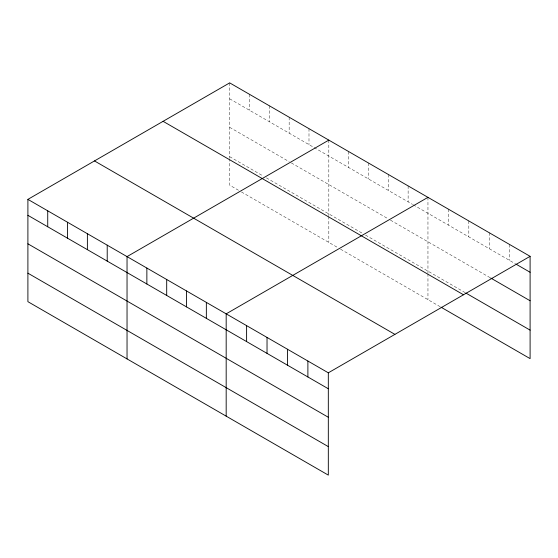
<?xml version="1.0" encoding="UTF-8"?>
<svg xmlns="http://www.w3.org/2000/svg" width="558" height="558" viewBox="0 0 558 558"><rect width="100%" height="100%" fill="white"/><g stroke="black" fill="none" stroke-linecap="round" stroke-linejoin="round"><path stroke-width="0.42" stroke-dasharray="2.79 2.09" d="M229.68 98.822L313.401 147.159M314.133 147.577L412.536 204.395M413.269 204.814L515.508 263.843M229.68 127.322L289.163 161.66M291.367 162.936L388.305 218.896M390.502 220.173L490.705 278.017M229.68 156.679L263.46 176.182M266.396 177.876L362.602 233.418M365.539 235.113L465.17 292.636M238.496 190.264L229.68 185.179L229.68 159.197M241.433 191.959L337.632 247.501M340.568 249.203L440.36 306.816M509.67 244.53L509.67 260.474M489.24 232.735L489.24 248.68M468.818 220.94L468.818 236.885M448.388 209.145L448.388 225.09M427.958 197.351L427.958 272.834M427.958 273.671L427.958 299.653M408.128 185.905L408.128 201.85M388.305 174.459L388.305 190.404M368.475 163.013L368.475 178.951M348.645 151.56L348.645 167.505M328.822 140.114L328.822 215.597M328.822 216.434L328.822 242.416M308.993 128.668L308.993 144.613M289.163 117.222L289.163 133.167M269.34 105.776L269.34 121.714M249.51 94.323L249.51 110.268M229.68 82.877L229.68 158.36"/><path stroke-width="0.84" d="M27.9 199.373L328.32 372.821L328.32 475.123L27.9 301.676L27.9 199.373L229.68 82.877L530.1 256.324L530.1 358.627L441.092 307.235M328.822 140.114L127.036 256.61L127.036 358.913M427.958 197.351L226.178 313.847L226.178 416.149M328.32 372.821L530.1 256.324M516.241 264.262L530.1 272.269M490.705 278.017L530.1 300.762M465.895 293.062L530.1 330.127M163.096 121.323L463.51 294.77M94.49 160.934L394.904 334.375M27.9 215.318L328.32 388.766M27.9 243.818L328.32 417.265M27.9 273.176L328.32 446.623M307.89 361.026L307.89 376.971M287.461 349.231L287.461 365.176M267.031 337.437L267.031 353.381M246.608 325.642L246.608 341.587M206.348 302.401L206.348 318.346M186.518 290.955L186.518 306.9M166.696 279.509L166.696 295.454M146.866 268.063L146.866 284.001M107.213 245.164L107.213 261.109M87.383 233.718L87.383 249.663M67.553 222.272L67.553 238.217M47.73 210.826L47.73 226.764"/></g></svg>
